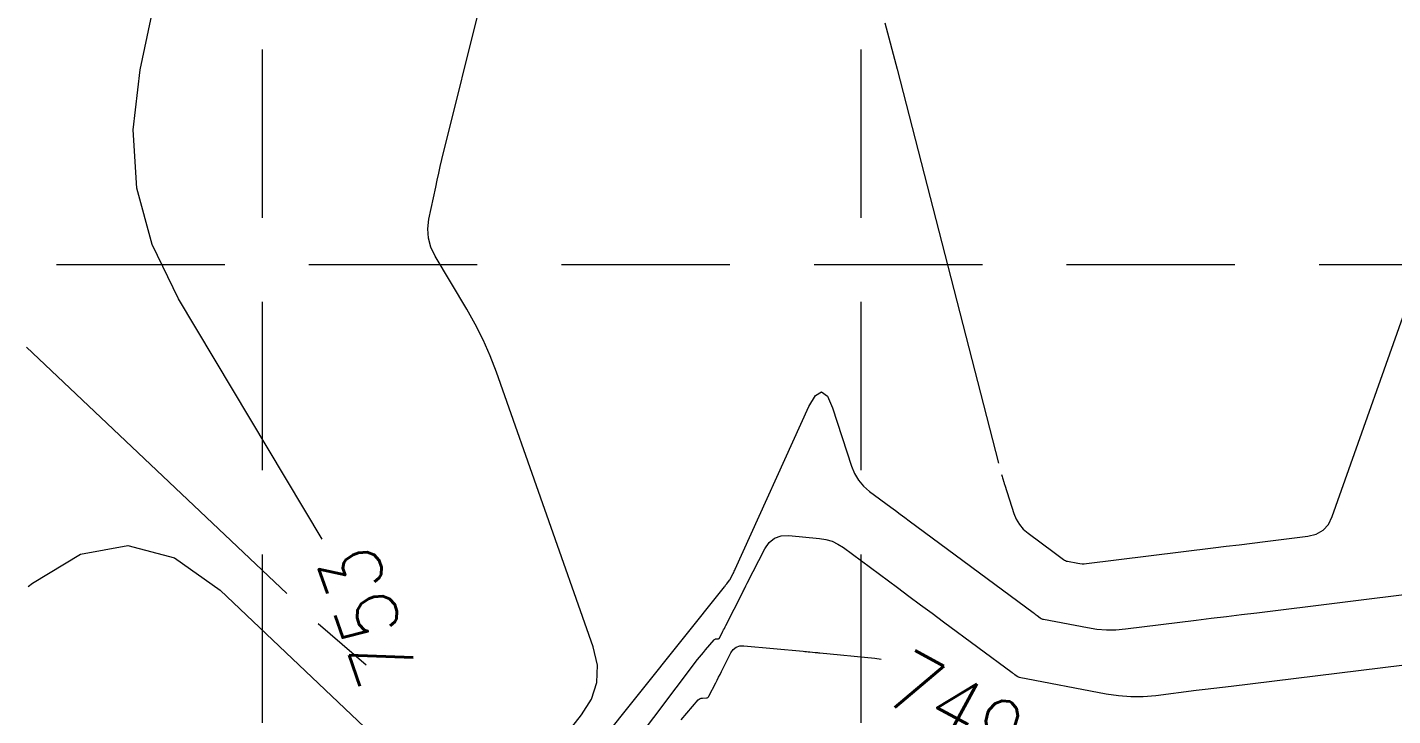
# Model space of a CAD drawing. Header units: feet. Extents: x 46644 to 49208, y 46045 to 47649.
# Drawn here: x 47190.1 to 47281.3, y 47376.7 to 47422.7 of the extents above; entities that cross this region are included whole.
import ezdxf
from ezdxf.enums import TextEntityAlignment as Align

# ---------------------------------------------------------------- set-up
doc = ezdxf.new("R2010")
doc.units = ezdxf.units.FT
doc.header["$MEASUREMENT"] = 0
doc.linetypes.add('DGN Style 3', pattern=[33.544038, 23.960027, -9.584011])
doc.linetypes.add('HIDDEN', pattern=[0.375, 0.25, -0.125])
doc.layers.add('EC', color=35, linetype='Continuous', lineweight=0)
doc.layers.add('GRID', color=254, linetype='HIDDEN')
doc.styles.add('Style-STANDARD', font='STANDARD.shx')

msp = doc.modelspace()

# ---------------------------------------------------------------- linework, layer by layer
at = {"layer": 'EC', "color": 35, "linetype": 'DGN Style 3', "lineweight": 0}
for p, q in [((47217.815, 47413.86), (47226.563, 47449.255)), ((47197.658, 47419.87), (47200.575, 47433.684)), ((47247.417, 47423.007), (47248.234, 47419.899)), ((47197.172, 47415.855), (47197.658, 47419.87)), ((47248.234, 47419.899), (47249.04, 47416.788)), ((47249.04, 47416.788), (47255.201, 47392.815)), ((47197.436, 47411.965), (47197.172, 47415.855)), ((47217.704, 47413.403), (47217.815, 47413.86)), ((47217.495, 47412.487), (47217.598, 47412.946)), ((47217.598, 47412.946), (47217.704, 47413.403)), ((47198.449, 47408.2), (47197.436, 47411.965)), ((47216.942, 47409.883), (47217.396, 47412.028)), ((47217.396, 47412.028), (47217.495, 47412.487)), ((47216.864, 47409.236), (47216.942, 47409.883)), ((47216.907, 47408.609), (47216.864, 47409.236)), ((47200.212, 47404.56), (47198.449, 47408.2)), ((47217.07, 47408.003), (47216.907, 47408.609)), ((47217.354, 47407.417), (47217.07, 47408.003)), ((47219.47, 47403.877), (47217.354, 47407.417)), ((47277.302, 47390.001), (47282.89, 47405.78)), ((47209.808, 47388.507), (47200.212, 47404.56)), ((47220.044, 47402.859), (47219.47, 47403.877)), ((47220.566, 47401.817), (47220.044, 47402.859)), ((47221.034, 47400.749), (47220.566, 47401.817)), ((47190.046, 47401.333), (47209.554, 47382.862)), ((47221.45, 47399.657), (47221.034, 47400.749)), ((47227.92, 47381.291), (47221.45, 47399.657)), ((47242.77, 47398.105), (47243.183, 47398.34)), ((47243.183, 47398.34), (47243.566, 47398.06)), ((47237.414, 47386.495), (47242.328, 47397.353)), ((47242.328, 47397.353), (47242.77, 47398.105)), ((47243.566, 47398.06), (47243.92, 47397.263)), ((47243.92, 47397.263), (47245.17, 47393.382)), ((47245.17, 47393.382), (47245.372, 47392.887)), ((47245.372, 47392.887), (47245.641, 47392.44)), ((47255.201, 47392.815), (47255.22, 47392.744)), ((47255.22, 47392.744), (47255.24, 47392.674)), ((47255.24, 47392.674), (47255.261, 47392.603)), ((47245.641, 47392.44), (47245.978, 47392.042)), ((47245.978, 47392.042), (47246.383, 47391.692)), ((47255.261, 47392.603), (47255.283, 47392.533)), ((47255.283, 47392.533), (47255.356, 47392.305)), ((47255.356, 47392.305), (47255.372, 47392.256)), ((47255.372, 47392.256), (47255.388, 47392.207)), ((47255.388, 47392.207), (47255.403, 47392.158)), ((47255.403, 47392.158), (47255.419, 47392.11)), ((47255.419, 47392.11), (47256.029, 47390.214)), ((47246.383, 47391.692), (47247.817, 47390.63)), ((47247.817, 47390.63), (47248.124, 47390.403)), ((47248.124, 47390.403), (47248.431, 47390.175)), ((47248.431, 47390.175), (47248.738, 47389.947)), ((47248.738, 47389.947), (47249.045, 47389.72)), ((47256.029, 47390.214), (47256.187, 47389.827)), ((47277.046, 47389.485), (47277.302, 47390.001)), ((47249.045, 47389.72), (47257.321, 47383.589)), ((47256.187, 47389.827), (47256.397, 47389.478)), ((47256.397, 47389.478), (47256.66, 47389.167)), ((47256.66, 47389.167), (47256.977, 47388.894)), ((47276.231, 47388.83), (47276.689, 47389.094)), ((47276.689, 47389.094), (47277.046, 47389.485)), ((47239.381, 47387.855), (47239.669, 47388.281)), ((47239.669, 47388.281), (47240.032, 47388.57)), ((47240.032, 47388.57), (47240.471, 47388.723)), ((47240.471, 47388.723), (47240.985, 47388.739)), ((47240.985, 47388.739), (47243.043, 47388.546)), ((47243.043, 47388.546), (47243.474, 47388.476)), ((47243.474, 47388.476), (47243.883, 47388.352)), ((47243.883, 47388.352), (47244.271, 47388.171)), ((47244.271, 47388.171), (47244.637, 47387.935)), ((47256.977, 47388.894), (47258.728, 47387.597)), ((47270.208, 47388.018), (47271.08, 47388.126)), ((47271.08, 47388.126), (47271.952, 47388.233)), ((47271.952, 47388.233), (47272.823, 47388.341)), ((47272.823, 47388.341), (47275.671, 47388.692)), ((47275.671, 47388.692), (47276.231, 47388.83)), ((47190.456, 47385.564), (47193.669, 47387.5)), ((47193.669, 47387.5), (47196.828, 47388.064)), ((47196.828, 47388.064), (47199.933, 47387.256)), ((47199.933, 47387.256), (47202.986, 47385.077)), ((47238.213, 47385.549), (47239.381, 47387.855)), ((47244.637, 47387.935), (47248.246, 47385.262)), ((47258.728, 47387.597), (47258.815, 47387.533)), ((47258.815, 47387.533), (47258.901, 47387.469)), ((47258.901, 47387.469), (47258.987, 47387.405)), ((47258.987, 47387.405), (47259.073, 47387.341)), ((47259.073, 47387.341), (47259.354, 47387.133)), ((47260.879, 47386.868), (47269.337, 47387.911)), ((47269.337, 47387.911), (47270.208, 47388.018)), ((47237.275, 47386.206), (47237.311, 47386.277)), ((47237.311, 47386.277), (47237.346, 47386.35)), ((47237.346, 47386.35), (47237.381, 47386.422)), ((47237.381, 47386.422), (47237.414, 47386.495)), ((47259.354, 47387.133), (47259.416, 47387.092)), ((47259.416, 47387.092), (47259.481, 47387.059)), ((47259.481, 47387.059), (47259.55, 47387.034)), ((47259.55, 47387.034), (47259.622, 47387.016)), ((47259.622, 47387.016), (47260.297, 47386.887)), ((47260.297, 47386.887), (47260.442, 47386.865)), ((47260.442, 47386.865), (47260.587, 47386.855)), ((47260.587, 47386.855), (47260.733, 47386.855)), ((47260.733, 47386.855), (47260.879, 47386.868)), ((47190.171, 47385.333), (47190.456, 47385.564)), ((47236.692, 47385.313), (47236.732, 47385.363)), ((47236.732, 47385.363), (47236.772, 47385.413)), ((47236.772, 47385.413), (47236.811, 47385.464)), ((47236.811, 47385.464), (47236.85, 47385.515)), ((47236.85, 47385.515), (47237.025, 47385.746)), ((47237.025, 47385.746), (47237.028, 47385.75)), ((47237.028, 47385.75), (47237.031, 47385.754)), ((47237.031, 47385.754), (47237.034, 47385.758)), ((47237.034, 47385.758), (47237.038, 47385.762)), ((47237.038, 47385.762), (47237.052, 47385.779)), ((47237.052, 47385.779), (47237.053, 47385.78)), ((47237.052, 47385.779), (47237.052, 47385.779)), ((47237.053, 47385.78), (47237.054, 47385.78)), ((47237.054, 47385.78), (47237.055, 47385.78)), ((47237.055, 47385.78), (47237.058, 47385.78)), ((47237.058, 47385.78), (47237.059, 47385.78)), ((47237.059, 47385.78), (47237.06, 47385.781)), ((47237.06, 47385.782), (47237.066, 47385.793)), ((47237.06, 47385.781), (47237.06, 47385.782)), ((47237.06, 47385.781), (47237.06, 47385.781)), ((47237.066, 47385.793), (47237.067, 47385.795)), ((47237.067, 47385.795), (47237.068, 47385.797)), ((47237.068, 47385.797), (47237.07, 47385.8)), ((47237.07, 47385.8), (47237.071, 47385.802)), ((47237.071, 47385.802), (47237.098, 47385.856)), ((47237.098, 47385.856), (47237.099, 47385.857)), ((47237.099, 47385.859), (47237.1, 47385.86)), ((47237.099, 47385.857), (47237.099, 47385.859)), ((47237.1, 47385.86), (47237.101, 47385.862)), ((47237.101, 47385.862), (47237.104, 47385.867)), ((47237.104, 47385.868), (47237.105, 47385.869)), ((47237.104, 47385.867), (47237.104, 47385.868)), ((47237.105, 47385.87), (47237.106, 47385.871)), ((47237.105, 47385.869), (47237.105, 47385.87)), ((47237.106, 47385.871), (47237.275, 47386.206)), ((47238.02, 47385.168), (47238.124, 47385.373)), ((47238.124, 47385.373), (47238.146, 47385.417)), ((47238.146, 47385.417), (47238.168, 47385.461)), ((47238.168, 47385.461), (47238.191, 47385.505)), ((47238.191, 47385.505), (47238.213, 47385.549)), ((47272.255, 47383.58), (47291.67, 47385.974)), ((47202.986, 47385.077), (47217.293, 47371.53)), ((47225.966, 47371.905), (47236.692, 47385.313)), ((47236.782, 47382.725), (47237.893, 47384.917)), ((47237.893, 47384.917), (47237.924, 47384.98)), ((47237.924, 47384.98), (47237.956, 47385.043)), ((47237.956, 47385.043), (47237.988, 47385.106)), ((47237.988, 47385.106), (47238.02, 47385.168)), ((47248.246, 47385.262), (47249.019, 47384.689)), ((47249.019, 47384.689), (47249.792, 47384.116)), ((47249.792, 47384.116), (47250.565, 47383.543)), ((47250.565, 47383.543), (47251.339, 47382.97)), ((47257.321, 47383.589), (47257.387, 47383.54)), ((47257.387, 47383.54), (47257.452, 47383.492)), ((47271.244, 47383.456), (47272.255, 47383.58)), ((47209.554, 47382.862), (47212.759, 47380.089)), ((47236.684, 47382.532), (47236.733, 47382.629)), ((47236.733, 47382.629), (47236.782, 47382.725)), ((47251.339, 47382.97), (47255.914, 47379.581)), ((47257.452, 47383.492), (47257.518, 47383.443)), ((47257.518, 47383.443), (47257.584, 47383.394)), ((47257.584, 47383.394), (47257.798, 47383.235)), ((47257.798, 47383.235), (47257.845, 47383.204)), ((47257.845, 47383.204), (47257.895, 47383.179)), ((47257.895, 47383.179), (47257.948, 47383.159)), ((47257.948, 47383.159), (47258.003, 47383.146)), ((47258.003, 47383.146), (47260.951, 47382.583)), ((47263.492, 47382.5), (47268.21, 47383.082)), ((47268.21, 47383.082), (47269.221, 47383.206)), ((47269.221, 47383.206), (47270.232, 47383.331)), ((47270.232, 47383.331), (47271.244, 47383.456)), ((47235.42, 47381.091), (47235.999, 47381.764)), ((47235.999, 47381.764), (47236.028, 47381.792)), ((47236.028, 47381.792), (47236.06, 47381.812)), ((47236.06, 47381.812), (47236.097, 47381.824)), ((47236.097, 47381.824), (47236.136, 47381.829)), ((47236.136, 47381.829), (47236.273, 47381.833)), ((47236.273, 47381.833), (47236.3, 47381.837)), ((47236.3, 47381.837), (47236.323, 47381.848)), ((47236.323, 47381.848), (47236.342, 47381.864)), ((47236.342, 47381.864), (47236.357, 47381.887)), ((47236.357, 47381.887), (47236.586, 47382.338)), ((47236.586, 47382.338), (47236.635, 47382.435)), ((47236.635, 47382.435), (47236.684, 47382.532)), ((47260.951, 47382.583), (47261.584, 47382.488)), ((47261.584, 47382.488), (47262.218, 47382.442)), ((47262.218, 47382.442), (47262.854, 47382.446)), ((47262.854, 47382.446), (47263.492, 47382.5)), ((47228.2, 47380.074), (47227.92, 47381.291)), ((47235.154, 47380.771), (47235.286, 47380.932)), ((47235.286, 47380.932), (47235.42, 47381.091)), ((47236.493, 47379.648), (47237.125, 47380.896)), ((47237.125, 47380.896), (47237.281, 47381.126)), ((47237.281, 47381.126), (47237.477, 47381.283)), ((47237.477, 47381.283), (47237.715, 47381.365)), ((47237.715, 47381.365), (47237.993, 47381.374)), ((47237.993, 47381.374), (47241.95, 47381.002)), ((47241.95, 47381.002), (47242.061, 47380.991)), ((47242.061, 47380.991), (47242.171, 47380.981)), ((47242.171, 47380.981), (47242.282, 47380.971)), ((47242.282, 47380.971), (47242.392, 47380.96)), ((47242.392, 47380.96), (47242.753, 47380.926)), ((47242.753, 47380.926), (47242.83, 47380.919)), ((47242.83, 47380.919), (47242.908, 47380.912)), ((47242.908, 47380.912), (47242.985, 47380.904)), ((47242.985, 47380.904), (47243.062, 47380.897)), ((47243.062, 47380.897), (47246.746, 47380.55)), ((47228.165, 47378.911), (47228.2, 47380.074)), ((47228.359, 47371.804), (47234.898, 47380.443)), ((47234.898, 47380.443), (47235.025, 47380.608)), ((47235.025, 47380.608), (47235.154, 47380.771)), ((47246.746, 47380.55), (47247.166, 47380.483)), ((47270.549, 47378.68), (47281.947, 47380.085)), ((47236.106, 47378.884), (47236.203, 47379.075)), ((47236.203, 47379.075), (47236.299, 47379.266)), ((47236.299, 47379.266), (47236.396, 47379.457)), ((47236.396, 47379.457), (47236.493, 47379.648)), ((47255.914, 47379.581), (47255.959, 47379.548)), ((47255.959, 47379.548), (47256.004, 47379.514)), ((47256.004, 47379.514), (47256.049, 47379.481)), ((47256.049, 47379.481), (47256.095, 47379.447)), ((47256.095, 47379.447), (47256.242, 47379.338)), ((47256.242, 47379.338), (47256.275, 47379.316)), ((47256.275, 47379.316), (47256.309, 47379.299)), ((47256.309, 47379.299), (47256.345, 47379.285)), ((47256.345, 47379.285), (47256.383, 47379.276)), ((47256.383, 47379.276), (47262.198, 47378.167)), ((47227.814, 47377.801), (47228.165, 47378.911)), ((47235.654, 47377.993), (47236.106, 47378.884)), ((47262.198, 47378.167), (47263.022, 47378.042)), ((47264.676, 47377.988), (47265.506, 47378.058)), ((47265.506, 47378.058), (47268.221, 47378.393)), ((47268.221, 47378.393), (47268.803, 47378.465)), ((47268.803, 47378.465), (47269.385, 47378.536)), ((47269.385, 47378.536), (47269.967, 47378.608)), ((47269.967, 47378.608), (47270.549, 47378.68)), ((47227.149, 47376.745), (47227.814, 47377.801)), ((47233.803, 47376.419), (47234.946, 47377.749)), ((47234.946, 47377.749), (47235.003, 47377.804)), ((47235.003, 47377.804), (47235.067, 47377.844)), ((47235.067, 47377.844), (47235.139, 47377.869)), ((47235.139, 47377.869), (47235.218, 47377.879)), ((47235.218, 47377.879), (47235.487, 47377.887)), ((47235.487, 47377.887), (47235.541, 47377.895)), ((47235.541, 47377.895), (47235.586, 47377.915)), ((47235.586, 47377.915), (47235.624, 47377.948)), ((47235.624, 47377.948), (47235.654, 47377.993)), ((47263.022, 47378.042), (47263.848, 47377.983)), ((47263.848, 47377.983), (47264.676, 47377.988)), ((47223.306, 47371.941), (47227.149, 47376.745))]:
    msp.add_line(p, q, dxfattribs=at)
at = {"layer": 'GRID', "color": 252, "linetype": 'HIDDEN', "lineweight": 0, "ltscale": 45}
for p, q in [((47205.803, 47606.853), (47205.803, 46206.677)), ((47245.803, 47606.853), (47245.803, 46206.677)), ((46685.803, 47406.853), (49165.803, 47406.853))]:
    msp.add_line(p, q, dxfattribs=at)

# ---------------------------------------------------------------- texts
at = {"layer": 'EC', "color": 35, "linetype": 'DGN Style 3', "lineweight": 0, "style": 'Style-STANDARD'}
for s, rotation, p in [('753', 109.31665, (47212.82, 47383.319)), ('749', 331.5829, (47252.188, 47377.291))]:
    msp.add_text(s, height=4, rotation=rotation, dxfattribs=at).set_placement(p, align=Align.MIDDLE_CENTER)

doc.saveas('drawing.dxf')
